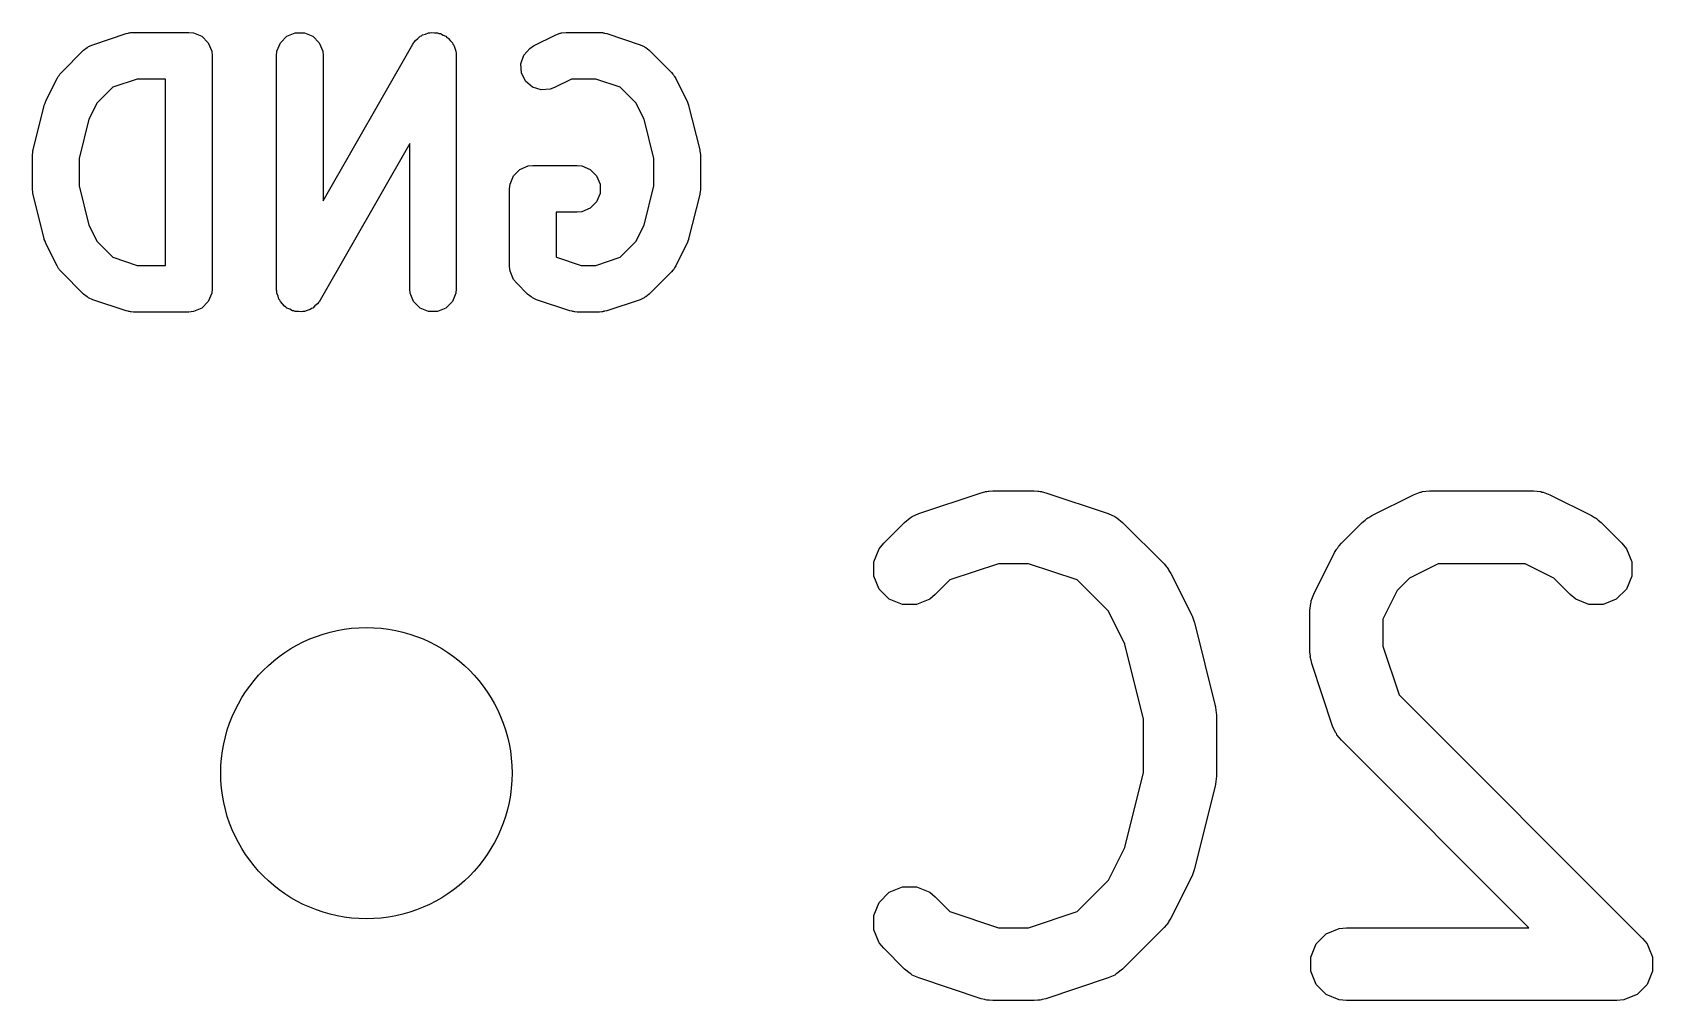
# Model space of a CAD drawing. Extents: x 89 to 178, y -115 to -57.
# Drawn here: x 154.65 to 160.22, y -103.01 to -99.68 of the extents above; entities that cross this region are included whole.
import ezdxf

# ---------------------------------------------------------------- set-up
doc = ezdxf.new("R2010")
doc.units = 0
doc.layers.add('BLACK', color=7, linetype='CONTINUOUS')

msp = doc.modelspace()

# ---------------------------------------------------------------- linework, layer by layer
at = {"layer": 'BLACK', "linetype": 'CONTINUOUS'}
for p, q in [((154.846095, -99.730369), (154.860415, -99.723975)), ((154.860415, -99.723975), (154.974701, -99.68588)), ((154.974701, -99.68588), (154.98244, -99.68412)), ((154.98244, -99.68412), (154.984392, -99.683312)), ((154.984392, -99.683312), (154.98722, -99.683033)), ((154.98722, -99.683033), (154.989993, -99.682403)), ((154.989993, -99.682403), (154.992101, -99.682552)), ((154.992101, -99.682552), (154.999999, -99.681775)), ((154.999999, -99.681775), (155.190475, -99.681775)), ((155.190475, -99.681775), (155.206082, -99.683312)), ((155.206082, -99.683312), (155.234921, -99.695257)), ((155.234921, -99.695257), (155.256993, -99.717329)), ((155.256993, -99.717329), (155.268938, -99.746168)), ((155.492964, -99.746168), (155.504909, -99.717329)), ((155.504909, -99.717329), (155.526981, -99.695257)), ((155.526981, -99.695257), (155.55582, -99.683312)), ((155.55582, -99.683312), (155.587034, -99.683312)), ((155.587034, -99.683312), (155.615873, -99.695257)), ((155.615873, -99.695257), (155.637945, -99.717329)), ((155.637945, -99.717329), (155.64989, -99.746168)), ((155.651427, -100.26053), (155.959111, -99.722084)), ((155.959111, -99.722084), (155.961443, -99.718797)), ((155.961443, -99.718797), (155.962052, -99.717329)), ((155.962052, -99.717329), (155.963547, -99.715833)), ((155.963547, -99.715833), (155.968188, -99.709296)), ((155.968188, -99.709296), (155.976597, -99.702783)), ((155.976597, -99.702783), (155.984124, -99.695257)), ((155.984124, -99.695257), (155.988836, -99.693305)), ((155.988836, -99.693305), (155.992868, -99.690183)), ((155.992868, -99.690183), (156.003133, -99.687383)), ((156.003133, -99.687383), (156.012963, -99.683312)), ((156.012963, -99.683312), (156.018061, -99.683312)), ((156.018061, -99.683312), (156.022982, -99.68197)), ((156.022982, -99.68197), (156.033537, -99.683312)), ((156.033537, -99.683312), (156.044177, -99.683312)), ((156.044177, -99.683312), (156.048889, -99.685263)), ((156.048889, -99.685263), (156.053948, -99.685907)), ((156.053948, -99.685907), (156.063184, -99.691184)), ((156.063184, -99.691184), (156.073016, -99.695257)), ((156.073016, -99.695257), (156.076622, -99.698863)), ((156.076622, -99.698863), (156.081049, -99.701393)), ((156.081049, -99.701393), (156.087561, -99.709802)), ((156.087561, -99.709802), (156.095088, -99.717329)), ((156.095088, -99.717329), (156.097039, -99.722041)), ((156.097039, -99.722041), (156.100162, -99.726073)), ((156.100162, -99.726073), (156.102961, -99.736338)), ((156.360474, -99.73667), (156.373746, -99.728316)), ((156.373746, -99.728316), (156.449936, -99.690221)), ((156.449936, -99.690221), (156.464583, -99.684616)), ((156.464583, -99.684616), (156.467449, -99.684412)), ((156.467449, -99.684412), (156.470106, -99.683312)), ((156.470106, -99.683312), (156.485713, -99.681775)), ((156.485713, -99.681775), (156.599999, -99.681775)), ((156.599999, -99.681775), (156.607896, -99.682552)), ((156.607896, -99.682552), (156.610005, -99.682403)), ((156.610005, -99.682403), (156.612777, -99.683033)), ((156.612777, -99.683033), (156.615606, -99.683312)), ((156.615606, -99.683312), (156.617557, -99.68412)), ((156.617557, -99.68412), (156.625297, -99.68588)), ((156.625297, -99.68588), (156.739583, -99.723975)), ((156.739583, -99.723975), (156.753903, -99.730369)), ((154.752954, -99.819491), (154.829145, -99.743301)), ((154.829145, -99.743301), (154.841267, -99.733352)), ((154.841267, -99.733352), (154.843924, -99.732251)), ((154.843924, -99.732251), (154.846095, -99.730369)), ((155.268938, -99.746168), (155.270475, -99.761775)), ((155.270475, -99.761775), (155.270475, -100.561775)), ((155.491427, -99.761775), (155.492964, -99.746168)), ((155.491427, -100.561775), (155.491427, -99.761775)), ((155.64989, -99.746168), (155.651427, -99.761775)), ((155.651427, -99.761775), (155.651427, -100.26053)), ((156.102961, -99.736338), (156.107033, -99.746168)), ((156.107033, -99.746168), (156.107818, -99.754147)), ((156.107818, -99.754147), (156.108375, -99.756187)), ((156.108375, -99.756187), (156.108174, -99.757761)), ((156.108174, -99.757761), (156.10857, -99.761775)), ((156.10857, -99.761775), (156.10857, -100.561775)), ((156.330151, -99.789864), (156.340022, -99.760251)), ((156.340022, -99.760251), (156.360474, -99.73667)), ((156.753903, -99.730369), (156.756073, -99.732251)), ((156.756073, -99.732251), (156.758731, -99.733352)), ((156.758731, -99.733352), (156.770854, -99.743301)), ((156.770854, -99.743301), (156.847044, -99.819492)), ((154.737969, -99.840283), (154.742195, -99.833568)), ((154.742195, -99.833568), (154.743005, -99.831614)), ((154.743005, -99.831614), (154.74481, -99.829414)), ((154.74481, -99.829414), (154.746323, -99.827011)), ((154.746323, -99.827011), (154.747917, -99.825628)), ((154.747917, -99.825628), (154.752954, -99.819491)), ((156.332364, -99.821), (156.330151, -99.789864)), ((156.346323, -99.848919), (156.332364, -99.821)), ((156.847044, -99.819492), (156.852079, -99.825626)), ((156.852079, -99.825626), (156.853675, -99.827011)), ((156.853675, -99.827011), (156.855188, -99.829414)), ((156.855188, -99.829414), (156.856993, -99.831614)), ((156.856993, -99.831614), (156.857802, -99.833568)), ((156.857802, -99.833568), (156.862029, -99.840283)), ((154.699874, -99.916474), (154.737969, -99.840283)), ((154.928927, -99.869792), (154.87527, -99.92345)), ((155.012982, -99.841775), (154.928927, -99.869792)), ((155.110475, -99.841775), (155.012982, -99.841775)), ((155.110475, -100.481775), (155.110475, -99.841775)), ((156.369904, -99.869371), (156.346323, -99.848919)), ((156.399517, -99.879242), (156.369904, -99.869371)), ((156.430653, -99.877029), (156.399517, -99.879242)), ((156.4453, -99.871424), (156.430653, -99.877029)), ((156.504598, -99.841775), (156.4453, -99.871424)), ((156.587016, -99.841775), (156.504598, -99.841775)), ((156.671069, -99.869792), (156.587016, -99.841775)), ((156.724726, -99.923449), (156.671069, -99.869792)), ((156.862029, -99.840283), (156.900124, -99.916474)), ((154.655721, -100.085229), (154.693817, -99.932848)), ((154.693817, -99.932848), (154.694228, -99.931697)), ((154.694228, -99.931697), (154.694269, -99.931121)), ((154.694269, -99.931121), (154.696753, -99.924628)), ((154.696753, -99.924628), (154.699093, -99.91808)), ((154.699093, -99.91808), (154.699437, -99.917615)), ((154.699437, -99.917615), (154.699874, -99.916474)), ((154.87527, -99.92345), (154.846908, -99.980173)), ((156.753089, -99.980173), (156.724726, -99.923449)), ((156.900124, -99.916474), (156.90056, -99.917615)), ((156.90056, -99.917615), (156.900905, -99.91808)), ((156.900905, -99.91808), (156.903244, -99.924628)), ((156.903244, -99.924628), (156.905729, -99.931121)), ((156.905729, -99.931121), (156.905769, -99.931697)), ((156.905769, -99.931697), (156.906181, -99.932848)), ((156.906181, -99.932848), (156.944277, -100.085229)), ((154.846908, -99.980173), (154.813332, -100.114479)), ((156.786666, -100.114479), (156.753089, -99.980173)), ((154.653332, -100.104632), (154.653599, -100.101911)), ((154.653332, -100.218918), (154.653332, -100.104632)), ((154.653426, -100.100743), (154.65429, -100.094898)), ((154.653599, -100.101911), (154.653426, -100.100743)), ((154.65429, -100.094898), (154.654869, -100.089025)), ((154.654869, -100.089025), (154.65532, -100.087934)), ((154.65532, -100.087934), (154.655721, -100.085229)), ((154.813332, -100.114479), (154.813332, -100.20907)), ((155.94857, -100.063019), (155.640886, -100.601466)), ((155.94857, -100.561775), (155.94857, -100.063019)), ((156.786666, -100.20907), (156.786666, -100.114479)), ((156.944277, -100.085229), (156.944677, -100.087934)), ((156.944677, -100.087934), (156.945129, -100.089025)), ((156.945129, -100.089025), (156.945707, -100.094898)), ((156.945707, -100.094898), (156.946572, -100.100743)), ((156.946572, -100.100743), (156.946398, -100.101911)), ((156.946398, -100.101911), (156.946666, -100.104632)), ((156.946666, -100.104632), (156.946666, -100.218918)), ((156.304909, -100.174472), (156.326981, -100.1524)), ((156.326981, -100.1524), (156.35582, -100.140455)), ((156.35582, -100.140455), (156.371427, -100.138918)), ((156.371427, -100.138918), (156.523808, -100.138918)), ((156.523808, -100.138918), (156.539415, -100.140455)), ((156.539415, -100.140455), (156.568254, -100.1524)), ((156.568254, -100.1524), (156.590326, -100.174472)), ((154.653599, -100.221638), (154.653332, -100.218918)), ((154.653426, -100.222807), (154.653599, -100.221638)), ((154.65429, -100.228651), (154.653426, -100.222807)), ((154.654869, -100.234525), (154.65429, -100.228651)), ((154.813332, -100.20907), (154.846908, -100.343375)), ((156.291427, -100.218918), (156.292964, -100.203311)), ((156.291427, -100.485584), (156.291427, -100.218918)), ((156.292964, -100.203311), (156.304909, -100.174472)), ((156.590326, -100.174472), (156.602271, -100.203311)), ((156.602271, -100.203311), (156.602271, -100.234525)), ((156.753089, -100.343375), (156.786666, -100.20907)), ((156.945707, -100.228651), (156.945129, -100.234525)), ((156.946572, -100.222807), (156.945707, -100.228651)), ((156.946666, -100.218918), (156.946398, -100.221638)), ((156.946398, -100.221638), (156.946572, -100.222807)), ((154.65532, -100.235615), (154.654869, -100.234525)), ((154.655721, -100.238321), (154.65532, -100.235615)), ((154.693817, -100.390702), (154.655721, -100.238321)), ((156.590326, -100.263364), (156.568254, -100.285436)), ((156.602271, -100.234525), (156.590326, -100.263364)), ((156.944277, -100.238321), (156.906181, -100.390702)), ((156.944677, -100.235615), (156.944277, -100.238321)), ((156.945129, -100.234525), (156.944677, -100.235615)), ((156.523808, -100.298918), (156.451427, -100.298918)), ((156.451427, -100.298918), (156.451427, -100.452446)), ((156.539415, -100.297381), (156.523808, -100.298918)), ((156.568254, -100.285436), (156.539415, -100.297381)), ((154.694228, -100.391852), (154.693817, -100.390702)), ((154.694269, -100.392429), (154.694228, -100.391852)), ((154.696753, -100.398921), (154.694269, -100.392429)), ((154.846908, -100.343375), (154.875271, -100.4001)), ((156.724726, -100.4001), (156.753089, -100.343375)), ((156.905729, -100.392429), (156.903244, -100.398921)), ((156.905769, -100.391852), (156.905729, -100.392429)), ((156.906181, -100.390702), (156.905769, -100.391852)), ((154.699093, -100.40547), (154.696753, -100.398921)), ((154.699437, -100.405934), (154.699093, -100.40547)), ((154.699874, -100.407076), (154.699437, -100.405934)), ((154.737969, -100.483266), (154.699874, -100.407076)), ((154.875271, -100.4001), (154.928927, -100.453757)), ((156.67107, -100.453757), (156.724726, -100.4001)), ((156.900124, -100.407076), (156.862029, -100.483266)), ((156.90056, -100.405934), (156.900124, -100.407076)), ((156.900905, -100.40547), (156.90056, -100.405934)), ((156.903244, -100.398921), (156.900905, -100.40547)), ((154.742196, -100.489982), (154.737969, -100.483266)), ((154.743005, -100.491934), (154.742196, -100.489982)), ((154.744807, -100.49413), (154.743005, -100.491934)), ((154.746323, -100.496538), (154.744807, -100.49413)), ((154.74792, -100.497923), (154.746323, -100.496538)), ((154.752954, -100.504057), (154.74792, -100.497923)), ((154.829144, -100.580248), (154.752954, -100.504057)), ((154.928927, -100.453757), (155.012982, -100.481775)), ((155.012982, -100.481775), (155.110475, -100.481775)), ((156.292964, -100.501191), (156.291427, -100.485584)), ((156.304909, -100.53003), (156.292964, -100.501191)), ((156.451427, -100.452446), (156.452737, -100.453757)), ((156.452737, -100.453757), (156.536791, -100.481775)), ((156.536791, -100.481775), (156.587016, -100.481775)), ((156.587016, -100.481775), (156.67107, -100.453757)), ((156.847044, -100.504057), (156.770854, -100.580248)), ((156.852077, -100.497923), (156.847044, -100.504057)), ((156.853675, -100.496538), (156.852077, -100.497923)), ((156.85519, -100.49413), (156.853675, -100.496538)), ((156.856993, -100.491934), (156.85519, -100.49413)), ((156.857801, -100.489982), (156.856993, -100.491934)), ((156.862029, -100.483266), (156.857801, -100.489982)), ((155.270475, -100.561775), (155.268938, -100.577382)), ((155.491822, -100.565788), (155.491427, -100.561775)), ((155.950107, -100.577382), (155.94857, -100.561775)), ((156.10857, -100.561775), (156.107033, -100.577382)), ((156.314858, -100.542153), (156.304909, -100.53003)), ((156.352955, -100.580249), (156.314858, -100.542153)), ((154.841267, -100.590197), (154.829144, -100.580248)), ((154.843922, -100.591297), (154.841267, -100.590197)), ((154.846095, -100.593181), (154.843922, -100.591297)), ((154.860415, -100.599575), (154.846095, -100.593181)), ((154.974701, -100.63767), (154.860415, -100.599575)), ((155.256993, -100.606221), (155.234921, -100.628293)), ((155.268938, -100.577382), (155.256993, -100.606221)), ((155.491622, -100.567363), (155.491822, -100.565788)), ((155.492178, -100.569402), (155.491622, -100.567363)), ((155.492964, -100.577382), (155.492178, -100.569402)), ((155.497035, -100.587211), (155.492964, -100.577382)), ((155.499835, -100.597477), (155.497035, -100.587211)), ((155.502957, -100.601508), (155.499835, -100.597477)), ((155.504909, -100.606221), (155.502957, -100.601508)), ((155.512435, -100.613747), (155.504909, -100.606221)), ((155.518948, -100.622157), (155.512435, -100.613747)), ((155.631809, -100.614254), (155.623399, -100.620766)), ((155.636449, -100.607716), (155.631809, -100.614254)), ((155.637945, -100.606221), (155.636449, -100.607716)), ((155.638553, -100.604752), (155.637945, -100.606221)), ((155.640886, -100.601466), (155.638553, -100.604752)), ((155.962052, -100.606221), (155.950107, -100.577382)), ((155.984124, -100.628293), (155.962052, -100.606221)), ((156.095088, -100.606221), (156.073016, -100.628293)), ((156.107033, -100.577382), (156.095088, -100.606221)), ((156.365077, -100.590198), (156.352955, -100.580249)), ((156.367734, -100.591298), (156.365077, -100.590198)), ((156.369905, -100.593181), (156.367734, -100.591298)), ((156.384225, -100.599575), (156.369905, -100.593181)), ((156.49851, -100.63767), (156.384225, -100.599575)), ((156.739583, -100.599575), (156.625297, -100.63767)), ((156.753903, -100.593181), (156.739583, -100.599575)), ((156.756075, -100.591297), (156.753903, -100.593181)), ((156.758731, -100.590197), (156.756075, -100.591297)), ((156.770854, -100.580248), (156.758731, -100.590197)), ((154.98244, -100.639429), (154.974701, -100.63767)), ((154.984392, -100.640238), (154.98244, -100.639429)), ((154.98722, -100.640516), (154.984392, -100.640238)), ((154.989993, -100.641147), (154.98722, -100.640516)), ((154.992101, -100.640997), (154.989993, -100.641147)), ((154.999999, -100.641775), (154.992101, -100.640997)), ((155.190475, -100.641775), (154.999999, -100.641775)), ((155.206082, -100.640238), (155.190475, -100.641775)), ((155.234921, -100.628293), (155.206082, -100.640238)), ((155.523374, -100.624686), (155.518948, -100.622157)), ((155.526981, -100.628293), (155.523374, -100.624686)), ((155.536812, -100.632365), (155.526981, -100.628293)), ((155.546049, -100.637643), (155.536812, -100.632365)), ((155.551107, -100.638286), (155.546049, -100.637643)), ((155.55582, -100.640238), (155.551107, -100.638286)), ((155.56646, -100.640238), (155.55582, -100.640238)), ((155.577015, -100.64158), (155.56646, -100.640238)), ((155.581936, -100.640238), (155.577015, -100.64158)), ((155.587034, -100.640238), (155.581936, -100.640238)), ((155.596863, -100.636166), (155.587034, -100.640238)), ((155.607129, -100.633367), (155.596863, -100.636166)), ((155.61116, -100.630244), (155.607129, -100.633367)), ((155.615873, -100.628293), (155.61116, -100.630244)), ((155.623399, -100.620766), (155.615873, -100.628293)), ((156.012963, -100.640238), (155.984124, -100.628293)), ((156.044177, -100.640238), (156.012963, -100.640238)), ((156.073016, -100.628293), (156.044177, -100.640238)), ((156.506249, -100.639429), (156.49851, -100.63767)), ((156.508201, -100.640238), (156.506249, -100.639429)), ((156.511029, -100.640516), (156.508201, -100.640238)), ((156.513802, -100.641147), (156.511029, -100.640516)), ((156.51591, -100.640997), (156.513802, -100.641147)), ((156.523808, -100.641775), (156.51591, -100.640997)), ((156.599999, -100.641775), (156.523808, -100.641775)), ((156.607896, -100.640997), (156.599999, -100.641775)), ((156.610005, -100.641147), (156.607896, -100.640997)), ((156.612777, -100.640516), (156.610005, -100.641147)), ((156.615606, -100.640238), (156.612777, -100.640516)), ((156.617557, -100.639429), (156.615606, -100.640238)), ((156.625297, -100.63767), (156.617557, -100.639429)), ((157.696184, -101.333772), (157.91047, -101.262343)), ((157.91047, -101.262343), (157.922563, -101.259593)), ((157.922563, -101.259593), (157.925613, -101.25833)), ((157.925613, -101.25833), (157.930034, -101.257894)), ((157.930034, -101.257894), (157.934364, -101.25691)), ((157.934364, -101.25691), (157.937655, -101.257143)), ((157.937655, -101.257143), (157.949999, -101.255928)), ((157.949999, -101.255928), (158.092856, -101.255928)), ((158.092856, -101.255928), (158.105199, -101.257143)), ((158.105199, -101.257143), (158.10849, -101.25691)), ((158.10849, -101.25691), (158.112819, -101.257894)), ((158.112819, -101.257894), (158.117242, -101.25833)), ((158.117242, -101.25833), (158.120292, -101.259593)), ((158.120292, -101.259593), (158.132385, -101.262343)), ((158.132385, -101.262343), (158.34667, -101.333772)), ((159.25124, -101.340554), (159.394097, -101.269125)), ((159.394097, -101.269125), (159.416982, -101.260367)), ((159.416982, -101.260367), (159.421464, -101.260048)), ((159.421464, -101.260048), (159.425613, -101.25833)), ((159.425613, -101.25833), (159.449999, -101.255928)), ((159.449999, -101.255928), (159.807142, -101.255928)), ((159.807142, -101.255928), (159.831528, -101.25833)), ((159.831528, -101.25833), (159.835676, -101.260048)), ((159.835676, -101.260048), (159.840158, -101.260367)), ((159.840158, -101.260367), (159.863044, -101.269125)), ((159.863044, -101.269125), (160.005901, -101.340554)), ((157.673809, -101.343762), (157.696184, -101.333772)), ((158.34667, -101.333772), (158.369045, -101.343762)), ((159.240747, -101.347159), (159.25124, -101.340554)), ((160.005901, -101.340554), (160.016397, -101.347161)), ((157.575897, -101.435397), (157.647324, -101.363969)), ((157.647324, -101.363969), (157.666266, -101.348424)), ((157.666266, -101.348424), (157.670415, -101.346705)), ((157.670415, -101.346705), (157.673809, -101.343762)), ((158.369045, -101.343762), (158.372438, -101.346705)), ((158.372438, -101.346705), (158.376588, -101.348424)), ((158.376588, -101.348424), (158.39553, -101.363969)), ((158.39553, -101.363969), (158.538387, -101.506825)), ((159.147325, -101.435396), (159.218754, -101.363968)), ((159.218754, -101.363968), (159.228342, -101.356099)), ((159.228342, -101.356099), (159.230503, -101.353608)), ((159.230503, -101.353608), (159.234259, -101.351243)), ((159.234259, -101.351243), (159.237696, -101.348423)), ((159.237696, -101.348423), (159.240747, -101.347159)), ((160.016397, -101.347161), (160.019445, -101.348424)), ((160.019445, -101.348424), (160.022876, -101.35124)), ((160.022876, -101.35124), (160.026638, -101.353608)), ((160.026638, -101.353608), (160.028801, -101.356102)), ((160.028801, -101.356102), (160.038387, -101.363969)), ((160.038387, -101.363969), (160.109815, -101.435396)), ((157.560352, -101.454339), (157.575897, -101.435397)), ((159.13178, -101.454338), (159.134598, -101.450903)), ((159.134598, -101.450903), (159.136964, -101.447146)), ((159.136964, -101.447146), (159.139455, -101.444984)), ((159.139455, -101.444984), (159.147325, -101.435396)), ((160.109815, -101.435396), (160.12536, -101.454338)), ((157.541687, -101.499398), (157.560352, -101.454339)), ((157.541687, -101.548172), (157.541687, -101.499398)), ((157.970282, -101.505928), (157.803236, -101.56161)), ((158.072572, -101.505928), (157.970282, -101.505928)), ((158.239619, -101.56161), (158.072572, -101.505928)), ((158.538387, -101.506825), (158.546256, -101.516413)), ((159.052481, -101.61074), (159.12391, -101.467883)), ((159.12391, -101.467883), (159.130516, -101.457388)), ((159.130516, -101.457388), (159.13178, -101.454338)), ((159.479507, -101.505928), (159.381187, -101.555088)), ((159.777634, -101.505928), (159.479507, -101.505928)), ((159.875954, -101.555088), (159.777634, -101.505928)), ((160.12536, -101.454338), (160.144025, -101.499398)), ((160.144025, -101.499398), (160.144025, -101.548171)), ((157.560352, -101.593231), (157.541687, -101.548172)), ((157.803236, -101.56161), (157.752673, -101.612173)), ((158.347268, -101.669259), (158.239619, -101.56161)), ((158.546256, -101.516413), (158.548748, -101.518575)), ((158.548748, -101.518575), (158.551113, -101.522332)), ((158.551113, -101.522332), (158.553932, -101.525767)), ((158.553932, -101.525767), (158.555195, -101.528817)), ((158.555195, -101.528817), (158.561802, -101.539312)), ((158.561802, -101.539312), (158.633231, -101.682169)), ((159.381187, -101.555088), (159.338443, -101.597831)), ((159.933038, -101.612173), (159.875954, -101.555088)), ((160.144025, -101.548171), (160.12536, -101.593231)), ((157.594839, -101.627718), (157.560352, -101.593231)), ((157.752673, -101.612173), (157.733731, -101.627718)), ((159.043723, -101.633626), (159.052481, -101.61074)), ((159.338443, -101.597831), (159.289284, -101.69615)), ((159.95198, -101.627718), (159.933038, -101.612173)), ((160.12536, -101.593231), (160.090873, -101.627718)), ((157.639898, -101.646383), (157.594839, -101.627718)), ((157.688672, -101.646383), (157.639898, -101.646383)), ((157.733731, -101.627718), (157.688672, -101.646383)), ((158.403487, -101.781698), (158.347268, -101.669259)), ((159.039284, -101.666642), (159.041686, -101.642256)), ((159.039284, -101.8095), (159.039284, -101.666642)), ((159.041686, -101.642256), (159.043404, -101.638107)), ((159.043404, -101.638107), (159.043723, -101.633626)), ((159.99704, -101.646383), (159.95198, -101.627718)), ((160.045813, -101.646383), (159.99704, -101.646383)), ((160.090873, -101.627718), (160.045813, -101.646383)), ((158.633231, -101.682169), (158.633914, -101.683954)), ((158.633914, -101.683954), (158.634451, -101.684679)), ((158.634451, -101.684679), (158.638103, -101.694899)), ((158.638103, -101.694899), (158.641989, -101.705054)), ((158.641989, -101.705054), (158.642053, -101.705954)), ((158.642053, -101.705954), (158.642696, -101.707754)), ((158.642696, -101.707754), (158.714124, -101.993468)), ((159.289284, -101.69615), (159.289284, -101.789215)), ((158.467856, -102.039173), (158.403487, -101.781698)), ((159.040499, -101.821843), (159.039284, -101.8095)), ((159.040266, -101.825135), (159.040499, -101.821843)), ((159.04125, -101.829464), (159.040266, -101.825135)), ((159.041686, -101.833886), (159.04125, -101.829464)), ((159.042949, -101.836935), (159.041686, -101.833886)), ((159.045699, -101.849029), (159.042949, -101.836935)), ((159.289284, -101.789215), (159.344966, -101.956262)), ((159.117128, -102.063313), (159.045699, -101.849029)), ((158.714124, -101.993468), (158.714749, -101.997697)), ((158.714749, -101.997697), (158.715454, -101.999399)), ((158.715454, -101.999399), (158.716358, -102.00858)), ((158.716358, -102.00858), (158.717708, -102.017709)), ((159.344966, -101.956262), (160.181244, -102.792539)), ((158.467856, -102.222682), (158.467856, -102.039173)), ((158.717708, -102.017709), (158.717436, -102.01953)), ((158.717436, -102.01953), (158.717856, -102.023785)), ((158.717856, -102.023785), (158.717856, -102.238071)), ((159.127118, -102.085688), (159.117128, -102.063313)), ((159.130061, -102.089081), (159.127118, -102.085688)), ((159.13178, -102.093231), (159.130061, -102.089081)), ((159.147325, -102.112173), (159.13178, -102.093231)), ((159.791079, -102.755928), (159.147325, -102.112173)), ((158.403487, -102.480157), (158.467856, -102.222682)), ((158.714124, -102.268388), (158.642696, -102.554102)), ((158.714749, -102.264158), (158.714124, -102.268388)), ((158.715454, -102.262457), (158.714749, -102.264158)), ((158.716358, -102.253275), (158.715454, -102.262457)), ((158.717708, -102.244147), (158.716358, -102.253275)), ((158.717856, -102.238071), (158.717436, -102.242325)), ((158.717436, -102.242325), (158.717708, -102.244147)), ((158.347268, -102.592596), (158.403487, -102.480157)), ((158.641989, -102.556802), (158.638103, -102.566956)), ((158.642053, -102.555901), (158.641989, -102.556802)), ((158.642696, -102.554102), (158.642053, -102.555901)), ((157.594839, -102.634137), (157.639899, -102.615473)), ((157.639899, -102.615473), (157.688673, -102.615473)), ((157.688673, -102.615473), (157.733732, -102.634138)), ((158.239619, -102.700245), (158.347268, -102.592596)), ((158.633231, -102.579687), (158.561802, -102.722544)), ((158.633914, -102.577901), (158.633231, -102.579687)), ((158.634451, -102.577177), (158.633914, -102.577901)), ((158.638103, -102.566956), (158.634451, -102.577177)), ((157.541687, -102.713683), (157.560352, -102.668624)), ((157.560352, -102.668624), (157.594839, -102.634137)), ((157.733732, -102.634138), (157.752674, -102.649683)), ((157.752674, -102.649683), (157.803235, -102.700245)), ((157.541687, -102.762457), (157.541687, -102.713683)), ((157.803235, -102.700245), (157.970285, -102.755928)), ((158.07257, -102.755928), (158.239619, -102.700245)), ((158.561802, -102.722544), (158.555196, -102.733036)), ((157.560351, -102.807517), (157.541687, -102.762457)), ((157.970285, -102.755928), (158.07257, -102.755928)), ((158.538388, -102.75503), (158.395531, -102.897888)), ((158.546256, -102.745441), (158.538388, -102.75503)), ((158.548748, -102.743281), (158.546256, -102.745441)), ((158.551112, -102.739524), (158.548748, -102.743281)), ((158.553933, -102.736088), (158.551112, -102.739524)), ((158.555196, -102.733036), (158.553933, -102.736088)), ((159.06035, -102.811482), (159.094838, -102.776994)), ((159.094838, -102.776994), (159.139898, -102.75833)), ((159.139898, -102.75833), (159.164284, -102.755928)), ((159.164284, -102.755928), (159.791079, -102.755928)), ((157.575896, -102.826459), (157.560351, -102.807517)), ((157.647324, -102.897888), (157.575896, -102.826459)), ((159.041686, -102.856542), (159.06035, -102.811482)), ((160.181244, -102.792539), (160.196789, -102.811481)), ((160.196789, -102.811481), (160.19679, -102.811482)), ((160.19679, -102.811482), (160.20607, -102.833887)), ((160.20607, -102.833887), (160.211879, -102.847912)), ((157.666266, -102.913433), (157.647324, -102.897888)), ((158.395531, -102.897888), (158.376589, -102.913433)), ((159.041686, -102.905314), (159.041686, -102.856542)), ((160.211879, -102.847912), (160.215454, -102.856542)), ((160.215454, -102.856542), (160.215454, -102.905314)), ((157.670417, -102.915152), (157.666266, -102.913433)), ((157.67381, -102.918095), (157.670417, -102.915152)), ((157.696185, -102.928086), (157.67381, -102.918095)), ((157.910471, -102.999514), (157.696185, -102.928086)), ((158.34667, -102.928086), (158.132384, -102.999514)), ((158.369045, -102.918095), (158.34667, -102.928086)), ((158.372437, -102.915152), (158.369045, -102.918095)), ((158.376589, -102.913433), (158.372437, -102.915152)), ((159.06035, -102.950374), (159.041686, -102.905314)), ((159.094838, -102.984862), (159.06035, -102.950374)), ((160.19679, -102.950374), (160.162302, -102.984862)), ((160.215454, -102.905314), (160.19679, -102.950374)), ((157.922564, -103.002263), (157.910471, -102.999514)), ((157.925613, -103.003526), (157.922564, -103.002263)), ((157.930034, -103.003961), (157.925613, -103.003526)), ((157.934365, -103.004946), (157.930034, -103.003961)), ((157.937655, -103.004712), (157.934365, -103.004946)), ((157.949999, -103.005928), (157.937655, -103.004712)), ((158.092856, -103.005928), (157.949999, -103.005928)), ((158.105199, -103.004712), (158.092856, -103.005928)), ((158.10849, -103.004946), (158.105199, -103.004712)), ((158.11282, -103.003961), (158.10849, -103.004946)), ((158.117242, -103.003526), (158.11282, -103.003961)), ((158.12029, -103.002263), (158.117242, -103.003526)), ((158.132384, -102.999514), (158.12029, -103.002263)), ((159.139898, -103.003526), (159.094838, -102.984862)), ((159.164284, -103.005928), (159.139898, -103.003526)), ((160.092856, -103.005928), (159.164284, -103.005928)), ((160.117242, -103.003526), (160.092856, -103.005928)), ((160.117243, -103.003526), (160.117242, -103.003526)), ((160.13044, -102.998059), (160.117243, -103.003526)), ((160.162302, -102.984862), (160.13044, -102.998059))]:
    msp.add_line(p, q, dxfattribs=at)
at = {"layer": 'BLACK'}
msp.add_circle((155.8, -102.225), 0.5, dxfattribs=at)
msp.add_circle((155.8, -102.225), 0.5, dxfattribs=at)
msp.add_circle((155.8, -102.225), 0.5, dxfattribs=at)

doc.saveas('drawing.dxf')
